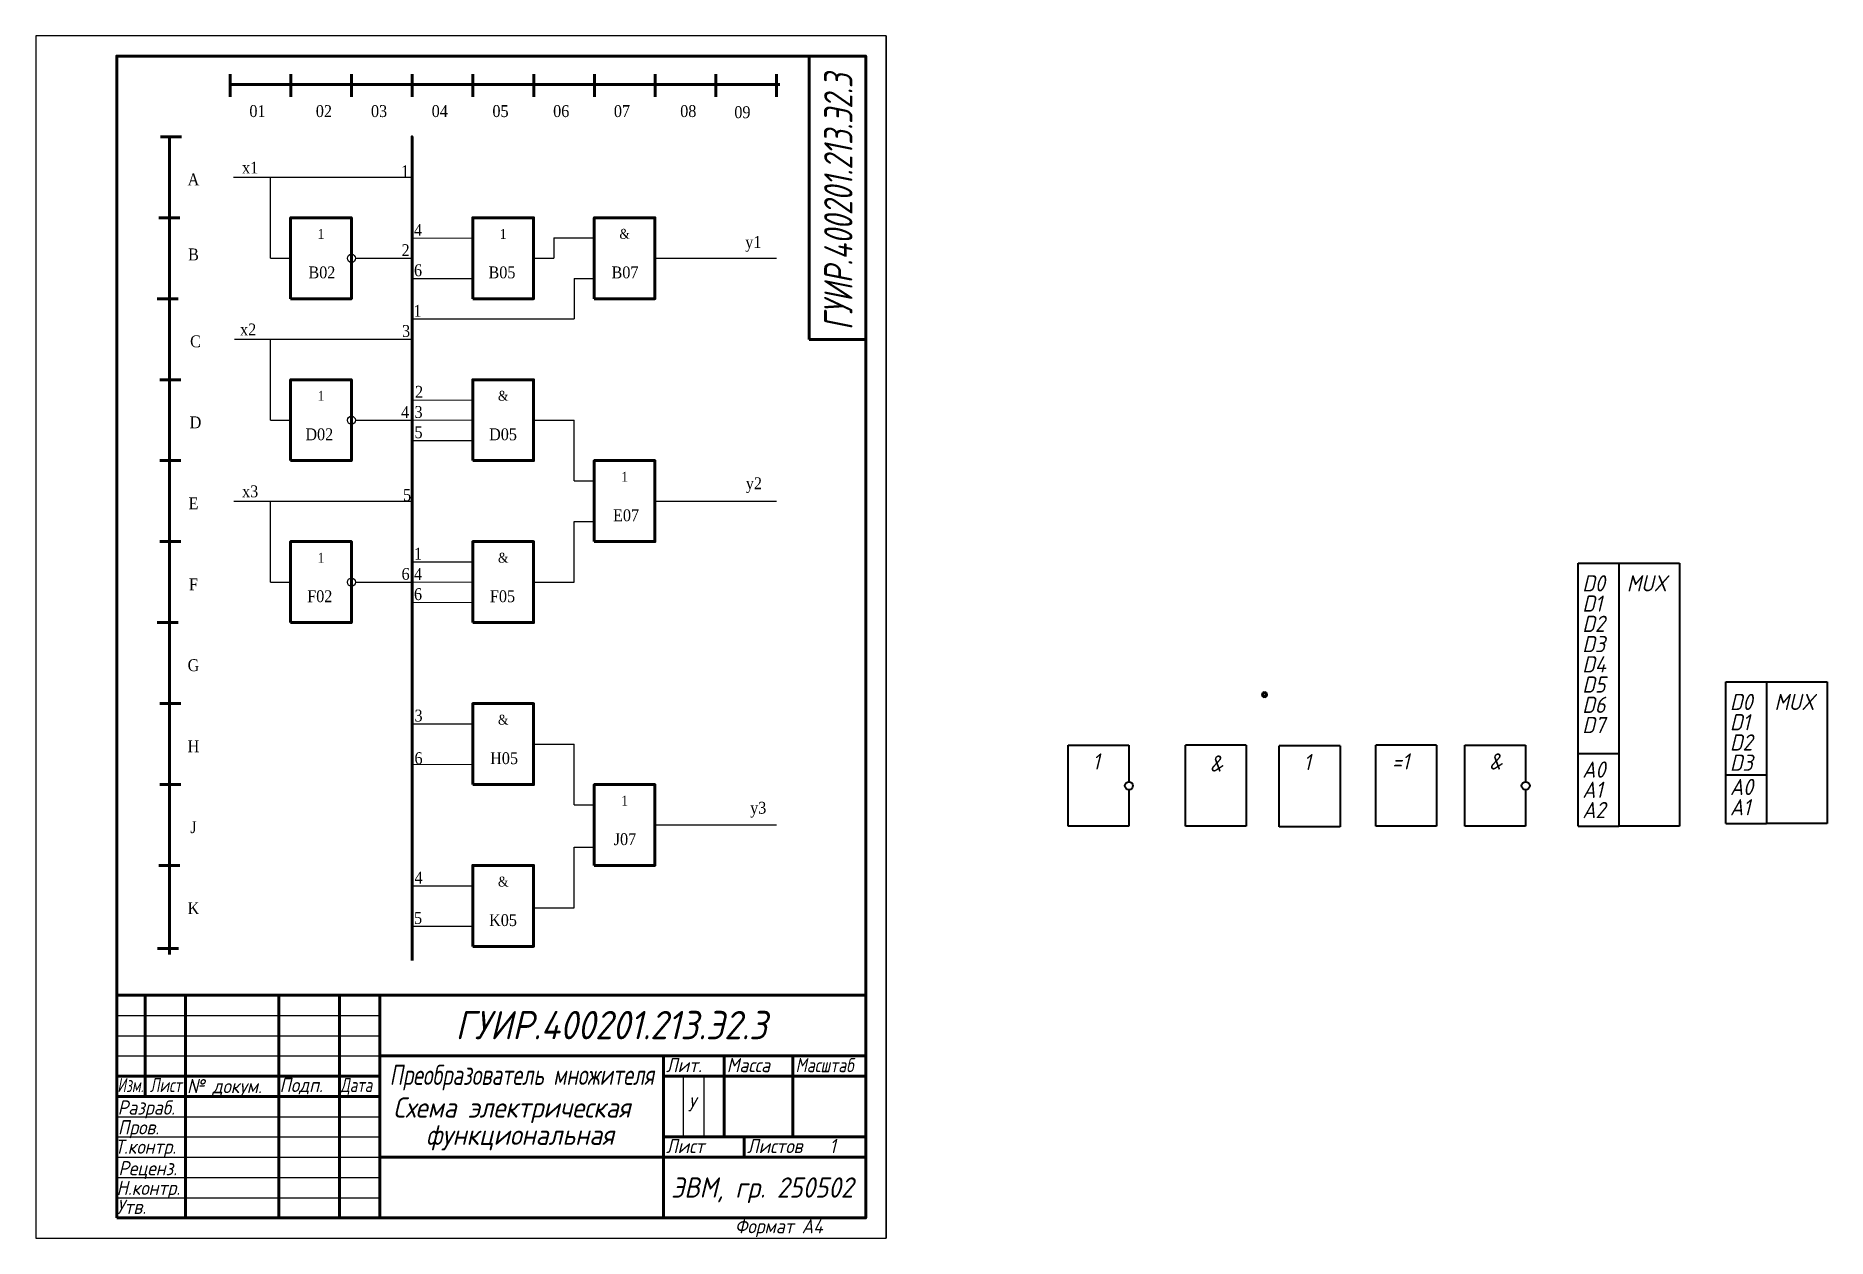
# Model space of a CAD drawing. Header units: millimetres. Extents: x 0 to 442, y 0 to 297.
import ezdxf
from ezdxf.enums import TextEntityAlignment as Align

# ---------------------------------------------------------------- set-up
doc = ezdxf.new("R2010")
doc.units = ezdxf.units.MM
doc.header["$LTSCALE"] = 0.5
doc.layers.get('0').update_dxf_attribs({"lineweight": 60})
doc.layers.get('Defpoints').update_dxf_attribs({"color": 5})
doc.layers.add('4-текст', color=7, linetype='Continuous', true_color=0x00ad00)
doc.layers.add('фигуры', color=7, linetype='Continuous', lineweight=40)
doc.layers.add('Электрический', color=7, linetype='Continuous')
doc.styles.get("Standard").update_dxf_attribs({"font": 'isocpeui.ttf', "width": 0.9})

msp = doc.modelspace()

# ---------------------------------------------------------------- linework, layer by layer
for p, q in [((191, 292.4), (191, 222.4)), ((191, 222.4), (205, 222.4))]:
    msp.add_line(p, q)
at = {"color": 7, "linetype": 'Continuous'}
for p, q in [((47.97, 282.31), (47.97, 287.91)), ((62.97, 282.31), (62.97, 287.91)), ((77.97, 282.31), (77.97, 287.91)), ((92.97, 282.31), (92.97, 287.91)), ((107.97, 282.31), (107.97, 287.91)), ((122.97, 282.31), (122.97, 287.91)), ((137.97, 282.31), (137.97, 287.91)), ((152.97, 282.31), (152.97, 287.91)), ((167.97, 282.31), (167.97, 287.91)), ((182.97, 282.31), (182.97, 287.91)), ((47.97, 285.41), (183.81, 285.41)), ((30.8, 272.46), (36, 272.46)), ((30.4, 252.46), (35.6, 252.46)), ((30, 232.46), (35.2, 232.46)), ((30.6, 212.46), (35.8, 212.46)), ((30.6, 192.46), (35.8, 192.46)), ((30.6, 172.46), (35.8, 172.46)), ((30, 152.46), (35.2, 152.46)), ((30.6, 132.46), (35.8, 132.46)), ((30.6, 112.46), (35.8, 112.46)), ((30.4, 92.46), (35.6, 92.46)), ((30.08, 71.91), (35.28, 71.91)), ((155, 45.4), (155, 40.4))]:
    msp.add_line(p, q, dxfattribs=at)
at = {"color": 7, "linetype": 'Continuous', "lineweight": 60}
for p, q in [((205, 60.4), (20, 60.4)), ((20, 5.4), (20, 60.4)), ((27, 60.4), (27, 35.4)), ((37, 5.4), (37, 60.4)), ((60, 60.4), (60, 5.4)), ((75, 5.4), (75, 60.4)), ((85, 60.4), (85, 5.4)), ((85, 45.4), (205, 45.4)), ((155, 5.4), (155, 45.4)), ((170, 45.4), (170, 25.4)), ((187, 25.4), (187, 45.4)), ((20, 40.4), (85, 40.4)), ((155, 40.4), (205, 40.4)), ((20, 35.4), (85, 35.4)), ((155, 25.4), (205, 25.4)), ((175, 20.4), (175, 25.4)), ((85, 20.4), (205, 20.4))]:
    msp.add_line(p, q, dxfattribs=at)
at = {"color": 7, "linetype": 'Continuous', "lineweight": -3}
for p, q in [((20, 55.4), (85, 55.4)), ((20, 50.4), (85, 50.4)), ((20, 45.4), (85, 45.4)), ((160, 25.4), (160, 40.4)), ((165, 40.4), (165, 25.4)), ((20, 30.4), (85, 30.4)), ((20, 25.4), (85, 25.4)), ((20, 20.4), (85, 20.4)), ((20, 15.4), (85, 15.4)), ((20, 10.4), (85, 10.4))]:
    msp.add_line(p, q, dxfattribs=at)
at = {"color": 7, "linetype": 'Continuous', "lineweight": 60}
msp.add_lwpolyline([(20, 5.4), (205, 5.4), (205, 292.4), (20, 292.4)], close=True, dxfattribs=at)
at = {"color": 7, "linetype": 'Continuous'}
for points in [[(33, 267.15), (33, 272.46), (33, 70.5)], [(92.94, 267.11), (92.94, 272.46), (92.94, 69)]]:
    msp.add_lwpolyline(points, dxfattribs=at)
at = {"linetype": 'Continuous'}
for points in [[(62.94, 232.46), (77.94, 232.46), (77.94, 252.46), (62.94, 252.46)], [(107.94, 232.46), (122.94, 232.46), (122.94, 252.46), (107.94, 252.46)], [(137.94, 232.46), (152.94, 232.46), (152.94, 252.46), (137.94, 252.46)], [(62.94, 192.46), (77.94, 192.46), (77.94, 212.46), (62.94, 212.46)], [(107.94, 192.46), (122.94, 192.46), (122.94, 212.46), (107.94, 212.46)], [(137.94, 172.46), (152.94, 172.46), (152.94, 192.46), (137.94, 192.46)], [(62.94, 152.46), (77.94, 152.46), (77.94, 172.46), (62.94, 172.46)], [(107.94, 152.46), (122.94, 152.46), (122.94, 172.46), (107.94, 172.46)], [(107.94, 112.46), (122.94, 112.46), (122.94, 132.46), (107.94, 132.46)], [(137.94, 92.46), (152.94, 92.46), (152.94, 112.46), (137.94, 112.46)], [(107.94, 72.46), (122.94, 72.46), (122.94, 92.46), (107.94, 92.46)]]:
    msp.add_lwpolyline(points, close=True, dxfattribs=at)
msp.add_circle((303.5, 134.65), 0.5)
at = {"layer": 'Defpoints'}
msp.add_line((210, 297.4), (210, 0.4), dxfattribs=at)
msp.add_lwpolyline([(0, 0.4), (210, 0.4), (210, 297.4), (0, 297.4)], close=True, dxfattribs=at)
at = {"layer": 'фигуры'}
for p, q in [((381, 102.15), (381, 167.15)), ((381, 167.15), (391, 167.15)), ((391, 167.15), (406, 167.15)), ((391, 167.15), (391, 102.15)), ((406, 167.15), (406, 102.15)), ((417.47, 102.85), (417.47, 137.85)), ((417.47, 137.85), (427.47, 137.85)), ((427.47, 137.85), (442.47, 137.85)), ((427.47, 137.85), (427.47, 102.85)), ((442.47, 137.85), (442.47, 102.85)), ((381, 120.15), (391, 120.15)), ((417.47, 114.85), (427.47, 114.85)), ((381, 102.15), (391, 102.15)), ((406, 102.15), (391, 102.15)), ((417.47, 102.85), (427.47, 102.85)), ((442.47, 102.85), (427.47, 102.85))]:
    msp.add_line(p, q, dxfattribs=at)
at = {"layer": 'фигуры', "lineweight": 40}
for p, q in [((255, 122.15), (270, 122.15)), ((255, 102.15), (255, 122.15)), ((270, 122.15), (270, 113.15)), ((284, 102.15), (284, 122.15)), ((299, 122.15), (284, 122.15)), ((299, 122.15), (299, 102.15)), ((322.15, 122), (307.15, 122)), ((307.15, 102), (307.15, 122)), ((322.15, 122), (322.15, 102)), ((331, 102.15), (331, 122.15)), ((346, 122.15), (331, 122.15)), ((346, 122.15), (346, 102.15)), ((353, 122.15), (368, 122.15)), ((353, 102.15), (353, 122.15)), ((368, 122.15), (368, 113.15)), ((270, 111.15), (270, 102.15)), ((368, 111.15), (368, 102.15)), ((270, 102.15), (255, 102.15)), ((299, 102.15), (284, 102.15)), ((322.15, 102), (307.15, 102)), ((346, 102.15), (331, 102.15)), ((368, 102.15), (353, 102.15))]:
    msp.add_line(p, q, dxfattribs=at)
for centre in [(270, 112.15), (368, 112.15)]:
    msp.add_circle(centre, 1, dxfattribs=at)
at = {"layer": 'Электрический', "color": 7, "linetype": 'Continuous'}
for p, q in [((48.84, 262.46), (92.94, 262.46)), ((57.94, 242.46), (57.94, 262.46)), ((92.94, 247.43), (107.94, 247.46)), ((127.94, 247.46), (137.94, 247.46)), ((127.94, 247.46), (127.94, 242.46)), ((57.94, 242.46), (62.94, 242.46)), ((78.96, 242.44), (92.94, 242.46)), ((122.94, 242.46), (127.94, 242.46)), ((152.94, 242.46), (182.94, 242.46)), ((92.94, 237.43), (107.94, 237.46)), ((132.94, 237.46), (132.94, 227.46)), ((132.94, 237.46), (137.94, 237.46)), ((92.94, 227.46), (132.94, 227.46)), ((49.09, 222.46), (92.94, 222.46)), ((57.94, 202.46), (57.94, 222.46)), ((92.94, 207.43), (107.94, 207.46)), ((57.94, 202.46), (62.94, 202.46)), ((78.96, 202.44), (92.94, 202.46)), ((92.94, 202.46), (107.94, 202.5)), ((122.94, 202.46), (132.94, 202.46)), ((132.94, 187.46), (132.94, 202.46)), ((92.94, 197.43), (107.94, 197.46)), ((132.94, 187.46), (137.94, 187.46)), ((48.94, 182.46), (92.94, 182.46)), ((57.94, 162.46), (57.94, 182.46)), ((152.94, 182.46), (182.94, 182.46)), ((132.94, 162.46), (132.94, 177.46)), ((132.94, 177.46), (137.94, 177.46)), ((92.94, 167.43), (107.94, 167.46)), ((57.94, 162.46), (62.94, 162.46)), ((78.96, 162.44), (92.94, 162.46)), ((92.94, 162.46), (107.94, 162.5)), ((122.94, 162.46), (132.94, 162.46)), ((92.94, 157.43), (107.94, 157.46)), ((92.94, 127.43), (107.94, 127.46)), ((122.94, 122.46), (132.94, 122.46)), ((132.94, 107.46), (132.94, 122.46)), ((92.94, 117.43), (107.94, 117.46)), ((132.94, 107.46), (137.94, 107.46)), ((152.94, 102.46), (182.94, 102.46)), ((132.94, 81.96), (132.94, 96.96)), ((132.94, 96.96), (137.94, 96.96)), ((92.94, 87.43), (107.94, 87.46)), ((122.94, 81.96), (132.94, 81.96)), ((92.94, 77.43), (107.94, 77.46))]:
    msp.add_line(p, q, dxfattribs=at)
at = {"layer": 'Электрический', "linetype": 'Continuous'}
for points in [[(76.96, 242.44, -1), (78.96, 242.44, -1)], [(76.96, 202.44, -1), (78.96, 202.44, -1)], [(76.96, 162.44, -1), (78.96, 162.44, -1)]]:
    msp.add_lwpolyline(points, format="xyb", close=True, dxfattribs=at)

# ---------------------------------------------------------------- texts
at = {"width": 0.694238}
msp.add_text('ГУИР.400201.213.Э2.3', height=7, rotation=90, dxfattribs=at).set_placement((201.72, 224.72), (201.72, 288.12), align=Align.FIT)
at = {"width": 0.9}
for s, height, p in [('ГУИР.400201.213.Э2.3', 7, (103.66, 49.53)), ('Схема электрическая', 5, (88.27, 30.18)), ('функциональная', 5, (96.37, 23.44)), ('ЭВМ, гр. 250502', 5, (156.94, 10.41))]:
    msp.add_text(s, height=height, dxfattribs=at).set_placement(p)
at = {"width": 0.684916}
msp.add_text('Преобразователь множителя', height=5, dxfattribs=at).set_placement((87.39, 38.25), (152.7, 38.25), align=Align.FIT)
at = {"color": 7, "linetype": 'Continuous', "lineweight": 70, "width": 0.9}
msp.add_text('Формат А4', height=3.5, dxfattribs=at).set_placement((172.66, 1.6))
at = {"char_height": 2.9352, "attachment_point": 5}
for s, insert, width in [('\\C7;\\fTimes New Roman|b0|i0|;\\H2.9352437481284;01', (54.75, 278.78), 53.6222), ('\\C7;\\fTimes New Roman|b0|i0|;\\H2.9352437481284;02', (71.16, 278.78), 53.6222), ('\\C7;\\fTimes New Roman|b0|i0|;\\H2.9352437481284;03', (84.78, 278.78), 53.6222), ('\\C7;\\fTimes New Roman|b0|i0|;\\H2.9352437481284;04', (99.78, 278.78), 53.6222), ('\\C7;\\fTimes New Roman|b0|i0|;\\H2.9352437481284;05', (114.78, 278.78), 53.6222), ('\\C7;\\fTimes New Roman|b0|i0|;\\H2.9352437481284;06', (129.78, 278.78), 53.6222), ('\\C7;\\fTimes New Roman|b0|i0|;\\H2.9352437481284;07', (144.78, 278.78), 53.6222), ('\\C7;\\fTimes New Roman|b0|i0|;\\H2.9352437481284;08', (161.16, 278.78), 53.6222), ('\\C7;\\fTimes New Roman|b0|i0|;\\H2.9352437481284;09', (174.53, 278.51), 46.8111), ('\\C7;\\fTimes New Roman|b0|i0|;\\H2.9352437481284;A', (38.94, 261.91), 18), ('\\C7;\\fTimes New Roman|b0|i0|;\\H2.9352437481284;B', (38.94, 243.39), 18), ('\\C7;\\fTimes New Roman|b0|i0|;\\H2.9352437481284;C', (39.44, 221.91), 23), ('\\C7;\\fTimes New Roman|b0|i0|;\\H2.9352437481284;D', (39.44, 201.91), 21), ('\\C7;\\fTimes New Roman|b0|i0|;\\H2.9352437481284;E', (38.94, 181.91), 20), ('\\C7;\\fTimes New Roman|b0|i0|;\\H2.9352437481284;F', (38.94, 161.91), 20), ('\\C7;\\fTimes New Roman|b0|i0|;\\H2.9352437481284;G', (38.94, 141.91), 20), ('\\C7;\\fTimes New Roman|b0|i0|;\\H2.9352437481284;H', (38.94, 121.91), 20), ('\\C7;\\fTimes New Roman|b0|i0|;\\H2.9352437481284;J', (38.94, 101.91), 20), ('\\C7;\\fTimes New Roman|b0|i0|;\\H2.9352437481284;K', (38.94, 81.91), 20)]:
    msp.add_mtext(s, dxfattribs=dict(at, insert=insert, width=width))
at = {"layer": '4-текст', "lineweight": -3}
for s, width, p in [('Лит.', 0.9, (155.67, 41.4)), ('Масса', 0.9, (170.67, 41.4)), ('Масштаб', 0.8, (187.67, 41.4)), ('Изм.', 0.7, (20.13, 36.46)), ('Лист', 0.75, (28.16, 36.47)), ('Подп.', 0.9, (60.21, 36.49)), ('Дата', 0.75, (75.18, 36.48)), ('№ докум.', 0.9, (37.36, 36.21)), ('Разраб.', 0.9, (20.23, 30.92)), ('Пров.', 0.9, (20.29, 26.03)), ('Т.контр.', 0.9, (19.53, 21.25)), ('Лист', 0.9, (155.67, 21.4)), ('Листов', 0.9, (175.67, 21.4)), ('Реценз.', 0.9, (20.41, 15.93)), ('Н.контр.', 0.9, (19.96, 11.07)), ('Утв.', 0.9, (19.96, 6.38))]:
    msp.add_text(s, height=3.5, dxfattribs=dict(at, width=width)).set_placement(p)
at = {"layer": 'фигуры', "width": 0.9}
for s, p in [('D0', (382, 160.15)), ('MUX', (393, 160.15)), ('D1', (382, 155.15)), ('D2', (382, 150.15)), ('D3', (382, 145.15)), ('D4', (382, 140.15)), ('D5', (382, 135.15)), ('D6', (382, 130.15)), ('D0', (418.47, 130.85)), ('MUX', (429.47, 130.85)), ('D7', (382, 125.15)), ('D1', (418.47, 125.85)), ('D2', (418.47, 120.85)), ('1', (261, 116.15)), ('&', (290, 115.65)), ('1', (313.15, 116)), ('=1', (335, 116.15)), ('&', (359, 116.15)), ('D3', (418.47, 115.85)), ('A0', (382, 114.15)), ('A1', (382, 109.15)), ('A0', (418.47, 109.85)), ('A2', (382, 104.15)), ('A1', (418.47, 104.85))]:
    msp.add_text(s, height=4, dxfattribs=at).set_placement(p)
at = {"layer": 'Электрический', "width": 0.9}
for s, p in [('У', (161.04, 31.72)), ('1', (196.04, 21.42))]:
    msp.add_text(s, height=3.5, dxfattribs=at).set_placement(p)
at = {"layer": 'Электрический', "attachment_point": 5}
for s, insert, char_height, width in [('\\C7;\\fTimes New Roman|b0|i0|;\\H2.9352437481284;x1', (52.94, 264.86), 2.9352, 15), ('\\C7;\\fTimes New Roman|b0|i0|;\\H2.9352437481284;1', (91.21, 263.94), 2.9352, 15), ('\\C7;\\fTimes New Roman|b0|i0|;\\H2.4460252597928;1', (70.44, 248.46), 2.446, 7.0556), ('\\C7;\\fTimes New Roman|b0|i0|;\\H2.9352437481284;4', (94.41, 249.46), 2.9352, 15), ('\\C7;\\fTimes New Roman|b0|i0|;\\H2.4460252597928;1', (115.44, 248.46), 2.446, 7.0556), ('\\C7;\\fTimes New Roman|b0|i0|;\\H2.4460252597928;&', (145.44, 248.46), 2.446, 7.0556), ('\\C7;\\fTimes New Roman|b0|i0|;\\H2.9352437481284; y1', (176.72, 245.99), 2.9352, 15), ('\\C7;\\fTimes New Roman|b0|i0|;\\H2.9352437481284;2', (91.34, 244.46), 2.9352, 15), ('\\C7;\\fTimes New Roman|b0|i0|;\\H2.9352437481284;B02', (70.66, 238.94), 2.9352, 18), ('\\C7;\\fTimes New Roman|b0|i0|;\\H2.9352437481284;6', (94.41, 239.46), 2.9352, 15), ('\\C7;\\fTimes New Roman|b0|i0|;\\H2.9352437481284;В05', (115.14, 238.94), 2.9352, 18), ('\\C7;\\fTimes New Roman|b0|i0|;\\H2.9352437481284;B07', (145.53, 238.94), 2.9352, 18), ('\\C7;\\fTimes New Roman|b0|i0|;\\H2.9352437481284;1', (94.29, 229.46), 2.9352, 15), ('\\C7;\\fTimes New Roman|b0|i0|;\\H2.9352437481284;x2', (52.44, 224.86), 2.9352, 15), ('\\C7;\\fTimes New Roman|b0|i0|;\\H2.9352437481284;3', (91.46, 224.46), 2.9352, 15), ('\\C7;\\fTimes New Roman|b0|i0|;\\H2.4460252597928;1', (70.44, 208.46), 2.446, 7.0556), ('\\C7;\\fTimes New Roman|b0|i0|;\\H2.9352437481284;2', (94.67, 209.46), 2.9352, 15), ('\\C7;\\fTimes New Roman|b0|i0|;\\H2.4460252597928;&', (115.44, 208.46), 2.446, 7.0556), ('\\C7;\\fTimes New Roman|b0|i0|;\\H2.9352437481284;4', (91.21, 204.46), 2.9352, 15), ('\\C7;\\fTimes New Roman|b0|i0|;\\H2.9352437481284;3', (94.54, 204.46), 2.9352, 15), ('\\C7;\\fTimes New Roman|b0|i0|;\\H2.9352437481284;D02', (70.02, 198.94), 2.9352, 18), ('\\C7;\\fTimes New Roman|b0|i0|;\\H2.9352437481284;5', (94.54, 199.46), 2.9352, 15), ('\\C7;\\fTimes New Roman|b0|i0|;\\H2.9352437481284;D05', (115.4, 198.94), 2.9352, 18), ('\\C7;\\fTimes New Roman|b0|i0|;\\H2.9352437481284;x3', (52.94, 184.86), 2.9352, 15), ('\\C7;\\fTimes New Roman|b0|i0|;\\H2.4460252597928;1', (145.44, 188.46), 2.446, 7.0556), ('\\C7;\\fTimes New Roman|b0|i0|;\\H2.9352437481284; y2', (176.87, 186.39), 2.9352, 15), ('\\C7;\\fTimes New Roman|b0|i0|;\\H2.9352437481284;5', (91.72, 183.94), 2.9352, 15), ('\\C7;\\fTimes New Roman|b0|i0|;\\H2.9352437481284;E07', (145.79, 178.94), 2.9352, 18), ('\\C7;\\fTimes New Roman|b0|i0|;\\H2.4460252597928;1', (70.44, 168.46), 2.446, 7.0556), ('\\C7;\\fTimes New Roman|b0|i0|;\\H2.9352437481284;1', (94.41, 169.46), 2.9352, 15), ('\\C7;\\fTimes New Roman|b0|i0|;\\H2.4460252597928;&', (115.44, 168.46), 2.446, 7.0556), ('\\C7;\\fTimes New Roman|b0|i0|;\\H2.9352437481284;6', (91.34, 164.46), 2.9352, 15), ('\\C7;\\fTimes New Roman|b0|i0|;\\H2.9352437481284;4', (94.41, 164.46), 2.9352, 15), ('\\C7;\\fTimes New Roman|b0|i0|;\\H2.9352437481284;F02', (70.14, 158.94), 2.9352, 18), ('\\C7;\\fTimes New Roman|b0|i0|;\\H2.9352437481284;6', (94.41, 159.46), 2.9352, 15), ('\\C7;\\fTimes New Roman|b0|i0|;\\H2.9352437481284;F05', (115.27, 158.94), 2.9352, 18), ('\\C7;\\fTimes New Roman|b0|i0|;\\H2.9352437481284;3', (94.54, 129.46), 2.9352, 15), ('\\C7;\\fTimes New Roman|b0|i0|;\\H2.4460252597928;&', (115.44, 128.46), 2.446, 7.0556), ('\\C7;\\fTimes New Roman|b0|i0|;\\H2.9352437481284;6', (94.54, 118.94), 2.9352, 15), ('\\C7;\\fTimes New Roman|b0|i0|;\\H2.9352437481284;H05', (115.66, 118.94), 2.9352, 18), ('\\C7;\\fTimes New Roman|b0|i0|;\\H2.4460252597928;1', (145.44, 108.46), 2.446, 7.0556), ('\\C7;\\fTimes New Roman|b0|i0|;\\H2.9352437481284; y3', (177.94, 106.23), 2.9352, 15), ('\\C7;\\fTimes New Roman|b0|i0|;\\H2.9352437481284;J07', (145.53, 98.94), 2.9352, 18), ('\\C7;\\fTimes New Roman|b0|i0|;\\H2.9352437481284;4', (94.54, 89.46), 2.9352, 15), ('\\C7;\\fTimes New Roman|b0|i0|;\\H2.4460252597928;&', (115.44, 88.46), 2.446, 7.0556), ('\\C7;\\fTimes New Roman|b0|i0|;\\H2.9352437481284;5', (94.41, 79.46), 2.9352, 15), ('\\C7;\\fTimes New Roman|b0|i0|;\\H2.9352437481284;K05', (115.4, 78.94), 2.9352, 18)]:
    msp.add_mtext(s, dxfattribs=dict(at, insert=insert, char_height=char_height, width=width))

doc.saveas('drawing.dxf')
